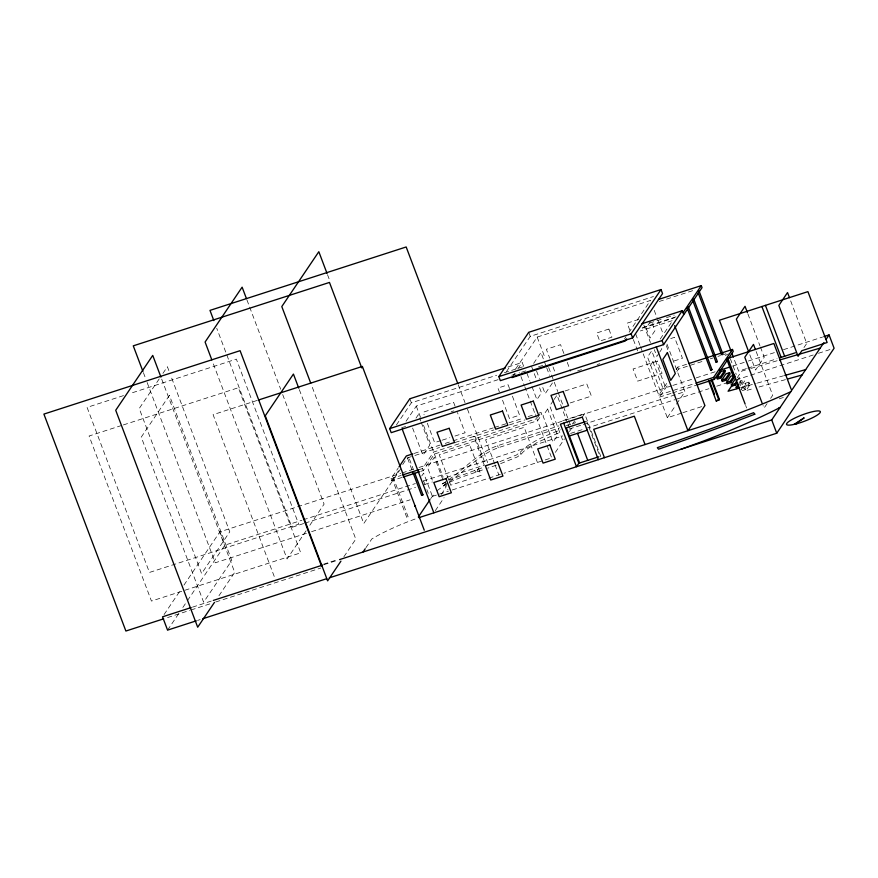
<?xml version="1.0" encoding="UTF-8"?>
<svg xmlns="http://www.w3.org/2000/svg" width="878" height="878" viewBox="0 0 878 878"><rect width="100%" height="100%" fill="white"/><g stroke="black" fill="none" stroke-linecap="round" stroke-linejoin="round"><path stroke-width="0.66" stroke-dasharray="4.39 3.29" d="M406.766 517.361L392.696 480.189L393.333 479.794L394.068 479.662L408.105 516.813L406.744 517.296L408.105 516.813M394.068 479.662L392.696 480.189M411.903 469.719L407.546 458.184L408.171 457.8L408.918 457.668L413.275 469.192M408.907 457.701L407.579 458.206M484.195 465.033L474.01 436.542L474.921 436.333L485.084 463.233M474.91 436.377L473.549 436.849M499.856 461.652L516.681 454.903L521.192 451.325A59.77 11.096 -20.7 0 1 523.705 448.801C534.57 439.955 547.883 434.808 560.822 429.803M500.614 463.639L517.438 456.889L521.938 453.322A59.77 11.096 -20.7 0 1 524.462 450.798L537.27 442.402L559.209 432.667M159.214 378.89L139.229 408.5L201.611 573.564L229.773 531.816L170.793 375.707M162.935 373.369L167.402 366.752L168.85 370.593M164.065 614.556L180.89 589.632M183.952 585.099L219.895 531.838L400.774 473.374M167.566 630.119L179.035 613.129M182.854 607.455L186.685 601.792M187.442 600.662L224.922 545.128L301.878 520.259M218.951 595.734L234.722 572.357L161.42 378.374M306.071 530.828L287.073 558.979L212.805 362.449M309.824 525.264L324.092 504.115L282.617 394.365M396.428 424.93L411.354 402.815L496.608 375.257M406.064 421.242L416.282 406.108L498.869 379.417M416.018 418.082L418.323 414.668L420.716 421.001M401.85 477.489L391.775 480.738L391.006 478.719L398.316 467.875M391.775 480.738L399.819 468.819M402.739 464.484L405.669 460.149M400.807 468.654L363.777 523.518L311.701 385.694M343.891 556.762L355.799 539.114L299.233 389.404M365.939 547.674L371.833 538.949A61.756 11.469 -20.7 0 1 409.378 521.159L417.599 518.086M418.718 469.763L422.494 468.534L433.633 452.027L536.864 418.663L551.669 457.844L503.994 473.253M420.738 471.376L423.262 470.564L434.401 454.058L537.632 420.694L541.847 414.438L541.078 412.419L537.193 413.67M421.725 475.997L423.646 473.154L432.064 495.444L430.154 498.287M506.485 371.57L530.257 336.351L653.473 296.523M515.77 368.804L537.182 337.075L650.488 300.452L629.076 332.191M512.675 376.552L514.87 373.293M517.8 368.958L522.201 362.438L523.727 366.488M430.725 498.627L435.312 492.514M441.283 494.435L445.881 487.619L443.489 481.287M533.659 363.36L540.947 352.561L546.204 366.499M435.312 510.667L444.059 497.694M552.427 382.962L545.15 393.761L542.275 386.155M537.566 417.621L541.078 412.419M553.381 400.511L549.738 405.91L563.007 441.03M554.106 399.435L557.025 395.111L567.451 422.713M624.488 338.985L626.014 336.724M572.346 424.085L573.806 421.923M555.368 452.368L564.466 438.879M569.416 431.537L571.633 428.255L569.471 429.002M582.257 417.116L584.616 413.615L600.695 456.165L599.926 456.417L586.647 421.297M650.389 321.666L646.12 327.999L649.939 338.129L654.933 330.743L652.058 323.148M660.212 339.051L672.746 320.481L640.358 330.951M650.576 365.138L654.801 358.893M658.972 353.208L656.832 356.369L654.319 349.707M659.685 352.144L661.814 348.983L660.86 346.448M640.479 346.656L658.796 395.122L667.291 382.534M676.148 369.397L677.662 367.158L686.585 364.271M681.58 413.121L667.335 417.719L659.543 397.119L668.729 383.499M676.905 371.394L678.409 369.155L703.915 360.913M667.335 417.719L675.753 405.241M676.521 404.11L684.939 391.632L666.764 343.517M725.327 355.447L728.499 353.845M737.114 377.858L741.625 371.164L749.483 368.859M737.849 379.472L739.265 377.386L739.759 378.714L738.354 380.8M738.947 383.038L740.352 380.953L744.072 379.746L744.577 381.085L741.065 386.287M739.441 384.366L740.845 382.281L744.577 381.085M739.858 386.002L744.072 379.746M748.879 382.128L745.159 383.324L740.933 389.58L744.665 388.372L748.879 382.128L749.384 383.456L745.159 389.7L741.438 390.908L745.652 384.652L749.384 383.456M749.603 385.233L745.96 390.633L753.785 388.449M803.963 347.578L806.75 343.441L790.409 300.199M767.065 403.65L764.025 408.149L763.059 405.603M770.61 398.382L772.706 395.287L755.881 350.772M437.057 490.725L446.254 483.877M448.691 479.662C465.077 468.556 478.477 452.455 497.552 445.717L558.88 425.896M449.437 481.66C465.823 470.553 479.234 454.453 498.309 447.714L559.637 427.893M447.297 483.405L442.951 486.039L442.194 484.041L445.497 481.879M442.194 484.041L446.54 481.407M448.812 480.211L479.19 468.797A188.057 34.911 -20.7 0 0 484.052 467.162M449.558 482.209L461.433 477.182L483.943 469.445M496.18 465.23L487.685 468.183M476.644 471.87L478.06 471.409L477.314 469.412M475.755 472.166L474.691 470.268M123.513 395.605L87.076 407.381L149.447 572.445L298.718 524.199L236.347 359.135L130.021 393.498M121.625 425.479L89.084 436.004L151.455 601.068L300.737 552.822L238.355 387.747L122.92 425.062M257.342 400.368L213.091 414.668L274.99 578.459M659.235 301.483L695.563 289.74M638.789 319.383L627.155 323.148L630.492 331.983M507.989 367.037L522.201 362.438M649.632 323.082L661.31 319.307M666.49 317.627L674.282 315.114M642.608 327.626L676.345 316.728M504.356 372.755L522.443 366.916M642.224 328.196L674.666 317.715M511.775 375.246L519.513 372.744M521.598 372.239L526.811 370.56M538.532 366.774L543.734 365.083M670.737 338.557L674.545 337.328L682.458 358.268L672.307 361.549M401.696 427.729L405.603 426.467M451.204 411.727L453.816 410.882M577.614 370.867L581.521 369.605M597.161 364.557L599.762 363.711M564.993 390.984L586.8 383.938L591.399 396.088L569.592 403.145M440.986 440.558L434.632 442.611L426.982 422.351M442.26 440.152L449.876 437.694M454.947 436.048L465.11 432.766L457.449 412.506M414.131 453.443L440.043 445.069M445.223 443.401L451.698 441.305M452.993 440.888L493.151 427.904M494.446 427.487L522.948 418.279M528.128 416.6L535.898 414.087M710.291 358.85L712.848 358.026M717.941 356.38L720.498 355.557M721.771 355.14L726.874 353.494M407.129 457.987L413.604 455.891M414.899 455.473L439.516 447.517M455.056 442.49L493.919 429.935M509.459 424.908L525.011 419.882M562.765 420.683L584.616 413.615M402.08 472.946L413.79 469.159M418.993 467.48L671.516 385.87M672.811 385.442L694.948 378.286M696.254 377.869L715.789 371.559M732.713 366.082L747.035 361.451M748.341 361.034L774.385 352.616M783.494 349.674L822.565 337.042M391.006 478.719L401.081 475.459M658.796 395.122L696.364 382.973M566.167 425.786L575.299 422.834L574.541 420.836M746.41 368.606L738.628 371.12L733.821 358.4M747.705 368.189L777.063 358.696M659.543 397.119L671.209 393.344M672.504 392.927L695.815 385.387M569.153 429.057L582.059 424.886M583.354 424.458L684.939 391.632M303.184 519.831L415.371 483.569M423.196 481.045L562.776 435.927M570.601 433.403L584.946 428.76M586.252 428.343L674.952 399.677M676.258 399.249L708.875 388.713M716.7 386.177L725.832 383.225M736.038 379.922L749.307 375.641M750.613 375.213L813.226 354.986M818.45 353.296L830.182 349.499M303.678 523.54L291.957 527.327L216.734 328.251M304.984 523.123L415.535 487.389M424.612 484.458L432.393 481.945M446.661 477.336L484.261 465.175M306.411 533.33L215.253 562.798L146.297 380.295M311.591 531.651L410.147 499.801M682.875 412.704L704.902 405.581M432.185 496.465L448.438 491.208M452.313 489.957L502.71 473.659M779.192 398.842L784.241 397.207M323.62 564.17L337.942 559.549M192.48 607.148L212.004 600.837M323.949 564.653L338.271 560.032M167.555 617.563L189.692 610.408M190.998 609.99L211.839 603.252M215.736 601.99L320.777 568.044M197.561 620.428L200.173 619.583M750.789 368.475L778.292 360.397M740.747 387.703L756.123 383.423M757.429 383.06L783.505 375.795M759.009 387L786.392 379.373M747.913 313.94L759.931 345.734M760.414 347.008L764.255 357.181L755.574 370.044L749.812 354.778M745.159 383.324L745.652 384.652M744.665 388.372L745.159 389.7M740.352 380.953L740.845 382.281M730.331 358.696L736.28 374.456M745.631 405.406L746.596 407.952M677.662 367.158L678.409 369.155M654.231 310.362L657.611 319.285M658.083 320.558L663.384 334.584M666.259 345.537L668.586 351.694M643.761 324.871L650.433 342.541M665.008 385.914L651.739 350.783L647.514 357.039L660.794 392.159M652.881 361.736L663.088 388.745M635.661 333.903L639.996 345.383M633.356 339.566L637.647 350.926M563.906 353.505L560.57 344.67L546.346 349.268L549.694 358.103M567.254 362.351L570.59 371.185M553.03 366.938L555.412 373.26M537.182 337.075L545.315 358.597M548.673 367.465L551.066 373.798M551.538 375.06L557.76 391.522M558.243 392.795L563.028 405.46M563.5 406.723L568.285 419.388M568.768 420.65L570.206 424.447M546.687 367.761L549.562 375.367M567.923 423.964L569.35 427.729M528.732 332.301L530.257 336.351M536.535 370.955L539.399 378.561M531.552 366.488L536.293 379.033M539.608 387.813L541.506 392.828L536.908 399.644L530.268 382.084M526.954 373.304L529.796 380.832M520.961 376.574L524.331 385.497M524.814 386.77L536.381 417.39M509.536 388.559L508.099 384.762L497.936 388.043L499.373 391.851M512.401 396.165L519.578 415.162L509.427 418.444L501.766 398.184M537.446 462.443L524.177 427.312L485.578 439.79L494.588 463.628M520.27 452.609L521.027 454.606M497.552 445.717L498.309 447.714M495.06 464.879L498.847 474.91M458.261 384.794L465.011 402.662M467.425 409.038L487.674 462.64M455.056 406.174L453.619 402.365L423.152 412.221L424.107 414.756M416.282 406.108L420.617 417.588M423.514 425.237L443.116 477.116M445.047 482.241L447.956 489.924M421.188 422.263L429.803 445.069L422.911 455.287L412.375 427.432M443.017 480.014L434.401 457.219L427.498 467.447L432.283 480.112M409.828 398.766L411.354 402.815M422.494 468.534L423.262 470.564M423.602 480.957L425.007 484.667M426.873 489.617L428.277 493.337M327.505 274.671L329.919 281.059M246.937 299.925L280.697 389.261M219.895 531.838L224.922 545.128M143.399 372.645L145.814 379.022M169.421 395.374L141.248 437.123L203.619 602.187L231.792 560.438L169.421 395.374M547.631 409.038L543.032 415.854L552.986 442.194L557.585 435.378L547.631 409.038M608.871 329.052L596.678 332.992L599.74 341.103L611.933 337.163L608.871 329.052M657.446 361.099L633.071 368.979L637.669 381.14L662.045 373.26L657.446 361.099M469.697 444.916L439.23 454.771L450.71 485.161L481.188 475.316L469.697 444.916"/><path stroke-width="1.32" d="M422.955 494.819L421.583 495.335L422.955 494.819L414.723 473.033M712.003 369.572L710.631 370.088L711.992 369.616L688.396 307.07L687.935 307.388M717.37 361.615L715.998 362.142L717.37 361.659L693.763 299.124L693.126 299.508M722.737 353.658L721.365 354.185L722.737 353.658L699.129 291.167L698.493 291.551M214.441 602.407L197.693 627.221L115.72 410.267L152.739 355.403L160.937 377.101M641.994 323.719L682.217 310.724L683.742 314.774L663.592 344.637L391.204 432.667L389.678 428.618L409.828 398.766L505.41 367.871M399.051 466.8L406.36 455.956L412.836 453.86M340.927 561.152L327.626 580.863L265.255 415.788L293.428 374.05L298.75 388.12M362.998 552.032L365.204 548.761M498.825 376.607L528.732 332.301L661.024 289.542L662.55 293.592L632.643 337.909L500.361 380.657L498.825 376.607L631.117 333.849L661.024 289.542M418.323 516.999L430 499.703M626.716 338.842L625.246 341.015L511.94 377.639M598.708 456.812L578.843 463.233L576.484 466.723L560.405 424.173L582.257 417.116L598.335 459.666M682.217 310.724L662.067 340.576L389.678 428.618M701.281 285.624L683.358 312.184L684.127 314.203L702.049 287.644L701.281 285.624L658.467 299.464M696.364 382.973L713.627 377.397L732.493 349.433L733.251 351.43L714.385 379.395L697.11 384.97M716.876 377.759L721.101 371.504L724.822 370.307L725.327 371.635L721.101 377.88L717.381 379.087L716.876 377.759L720.608 376.552L724.822 370.307M721.694 380.119L725.908 373.863L729.629 372.667L730.134 373.995L725.919 380.24L722.199 381.447L721.694 380.119L725.415 378.912L729.629 372.667M726.501 382.479L730.726 376.234L734.447 375.027L734.963 376.377L730.737 382.621L727.017 383.829L726.501 382.479L730.233 381.271L734.447 375.027M708.469 380.426L716.261 401.037L719.422 399.424L712.102 380.031M716.261 401.037L719.422 399.424M736.949 382.885L735.544 384.97L731.824 386.166L731.319 384.838L735.534 378.594M731.846 385.661L728.081 391.237L739.474 388.054M731.319 384.838L735.04 383.642L737.147 380.514M739.111 387.736L736.631 388.537L736.126 387.209L738.244 384.081M339.566 559.604L771.718 419.936L823.904 342.607M826.121 339.314L829.073 334.935L834.1 348.237L776.745 433.227L329.316 577.845M794.074 424.403L804.16 417.851L795.534 424.052M790.749 391.742L781.98 395.682A165.294 30.686 -20.7 0 1 708.985 423.898L418.85 517.68M778.797 408.061L780.114 407.502L772.201 411.475A165.294 30.686 -20.7 0 1 702.126 441.557L680.713 449.36M414.833 506.299L415.47 505.915L414.91 505.98M258.648 399.951L362.373 366.422L424.261 530.213M689.131 363.448L732.493 349.433M719.697 370.296L730.112 366.927M823.871 336.625L829.073 334.935M402.344 475.053L418.718 469.763M403.112 477.072L419.486 471.782M779.587 357.884L795.38 352.78M585.385 421.703L566.332 427.86L579.612 462.98M569.394 435.96L587.272 430.187M736.126 387.209L738.617 386.397M191.174 607.565L162.54 616.828L167.566 630.119L196.255 620.845M213.299 600.42L322.643 565.081M163.648 618.825L125.883 631.03L43.9 414.087L240.089 350.673L321.589 566.343M202.785 618.738L326.704 578.69M779.609 360.013L820.206 348.083M784.811 375.433L805.675 369.616M787.687 379L802.031 375.005M715.998 362.142L692.863 300.913M710.631 370.088L687.013 307.596M789.454 297.653L787.522 292.572L778.841 305.434L798.069 356.314L801.866 350.684L827.131 342.519L807.914 291.639L719.411 320.24L730.946 350.772M765.418 305.368L784.636 356.248M761.895 306.51L781.124 357.39M791.166 389.261L773.858 343.474L727.851 358.345L745.159 404.132M747.441 312.667L745.038 306.301L736.346 319.164L748.846 352.243M755.398 349.499L753.478 344.406L744.796 357.269L762.093 403.068M771.718 419.936L776.745 433.227M731.901 353.307L733.35 357.126M732.241 371.679L733.613 375.312L733.108 376.058L726.699 359.091M735.04 383.642L735.544 384.97M698.23 292.967L721.365 354.185M730.233 381.271L730.737 382.621M725.415 378.912L725.919 380.24M720.608 376.552L721.101 377.88M713.627 377.397L714.385 379.395M711.136 379.57L718.928 400.17M709.435 380.898L714.472 394.233M674.677 325.584L704.902 405.581L687.946 430.703L656.272 346.865M662.111 340.51L663.592 344.637M631.117 333.849L632.643 337.909M645.056 444.564L634.333 416.194L593.704 429.32L604.426 457.69M577.526 433.337L587.733 460.357M563.709 423.185L578.843 463.233M457.778 383.521L406.174 246.97L209.985 310.384L213.837 320.591M402.168 429.002L433.853 512.829M412.869 472.276L421.583 495.335M327.022 273.398L318.824 251.701L281.794 306.565L310.735 383.137M361.78 367.937L329.469 282.431L133.269 345.844L142.916 371.361M246.455 298.652L242.119 287.161L205.09 342.036L211.839 359.892M667.412 352.605L662.813 359.431L670.726 380.361L675.325 373.545L667.412 352.605M449.163 428.299L436.981 432.239L442.336 446.419L454.53 442.479L449.163 428.299M502.49 411.058L490.308 414.998L495.664 429.188L507.857 425.248L502.49 411.058M533.308 401.103L521.115 405.043L526.471 419.223L538.664 415.283L533.308 401.103M563.171 391.445L550.989 395.385L556.345 409.576L568.538 405.636L563.171 391.445M445.98 478.587L433.798 482.527L439.154 496.707L451.347 492.767L445.98 478.587M497.563 461.916L485.38 465.856L490.736 480.036L502.929 476.095L497.563 461.916M549.891 445.003L537.698 448.943L543.065 463.123L555.258 459.183L549.891 445.003M796.752 423.745L792.944 424.645A18.087 3.358 -20.7 0 1 795.786 417.61A18.087 3.358 -20.7 0 1 820.381 411.76A18.087 3.358 -20.7 0 1 796.752 423.745M754.795 414.196L753.631 412.671A479.783 89.084 -20.7 0 1 657.326 447.659L658.5 449.185A479.783 89.084 -20.7 0 0 754.795 414.196"/></g></svg>
